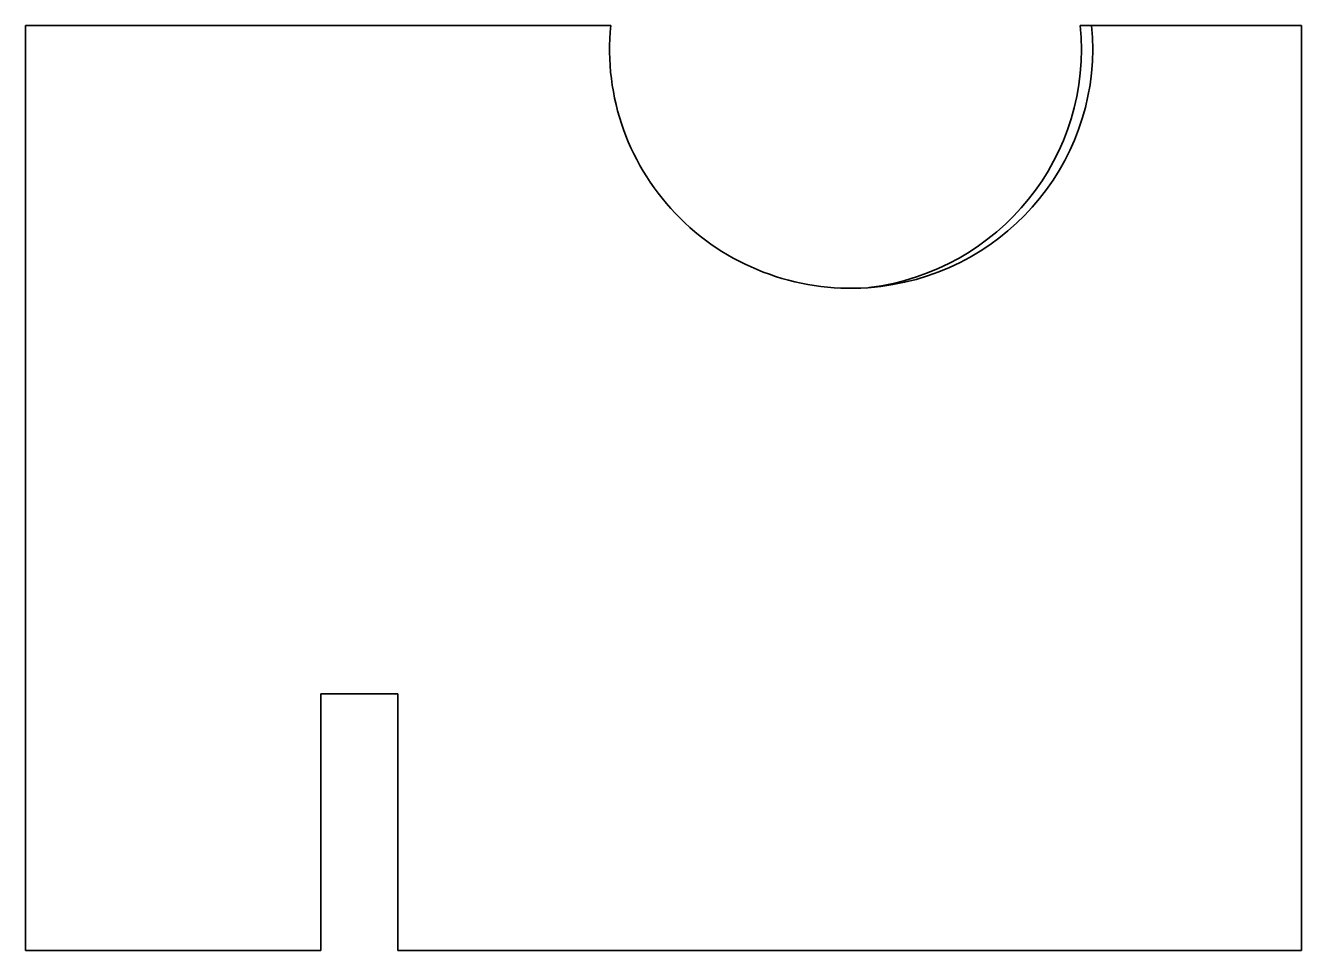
# Model space of a CAD drawing. Extents: x 111.2 to 185.8, y 77.9 to 132.
import ezdxf

# ---------------------------------------------------------------- set-up
doc = ezdxf.new("R2010")
doc.units = 0

msp = doc.modelspace()

# ---------------------------------------------------------------- linework, layer by layer
at = {"color": 7, "lineweight": 35}
for p, q in [((111.209198, 131.997498), (111.209198, 77.913361)), ((145.414642, 131.997498), (111.209198, 131.997498)), ((185.790802, 77.913361), (185.790802, 131.997498)), ((132.971436, 77.913361), (185.790802, 77.913361))]:
    msp.add_line(p, q, dxfattribs=at)
at = {"color": 7, "lineweight": 35, "ltscale": 0.016775}
msp.add_line((172.855347, 131.997498), (173.526337, 131.997498), dxfattribs=at)
at = {"color": 7, "lineweight": 35, "ltscale": 0.306612}
msp.add_line((185.790802, 131.997498), (173.526337, 131.997498), dxfattribs=at)
at = {"color": 7, "lineweight": 35, "ltscale": 0.375}
for p, q in [((128.471436, 77.913361), (128.471436, 92.913361)), ((132.971436, 92.913361), (132.971436, 77.913361))]:
    msp.add_line(p, q, dxfattribs=at)
at = {"color": 7, "lineweight": 35, "ltscale": 0.1125}
msp.add_line((128.471436, 92.913361), (132.971436, 92.913361), dxfattribs=at)
at = {"color": 7, "lineweight": 35, "ltscale": 0.074197}
msp.add_line((111.209198, 77.913361), (114.177094, 77.913361), dxfattribs=at)
at = {"color": 7, "lineweight": 35, "ltscale": 0.357359}
msp.add_line((114.177094, 77.913361), (128.471436, 77.913361), dxfattribs=at)
at = {"color": 7, "lineweight": 35}
msp.add_arc((159.443878, 130.88092), 14.24933, 275.580931, 277.060972, dxfattribs=at)
for centre, major_axis, ratio, start_param, end_param in [((159.468231, 130.632843), (14.056976, 1.37796), 0.9912, 2.94539614, 4.712077338), ((158.803528, 130.567841), (14.057526, 1.37204), 0.991201, 4.738563398, 6.287320031), ((159.468079, 130.632813), (14.057556, 1.371948), 0.991201, 4.738569659, 6.282663112)]:
    msp.add_ellipse(centre, major_axis=major_axis, ratio=ratio, start_param=start_param, end_param=end_param, dxfattribs=at)

doc.saveas('drawing.dxf')
